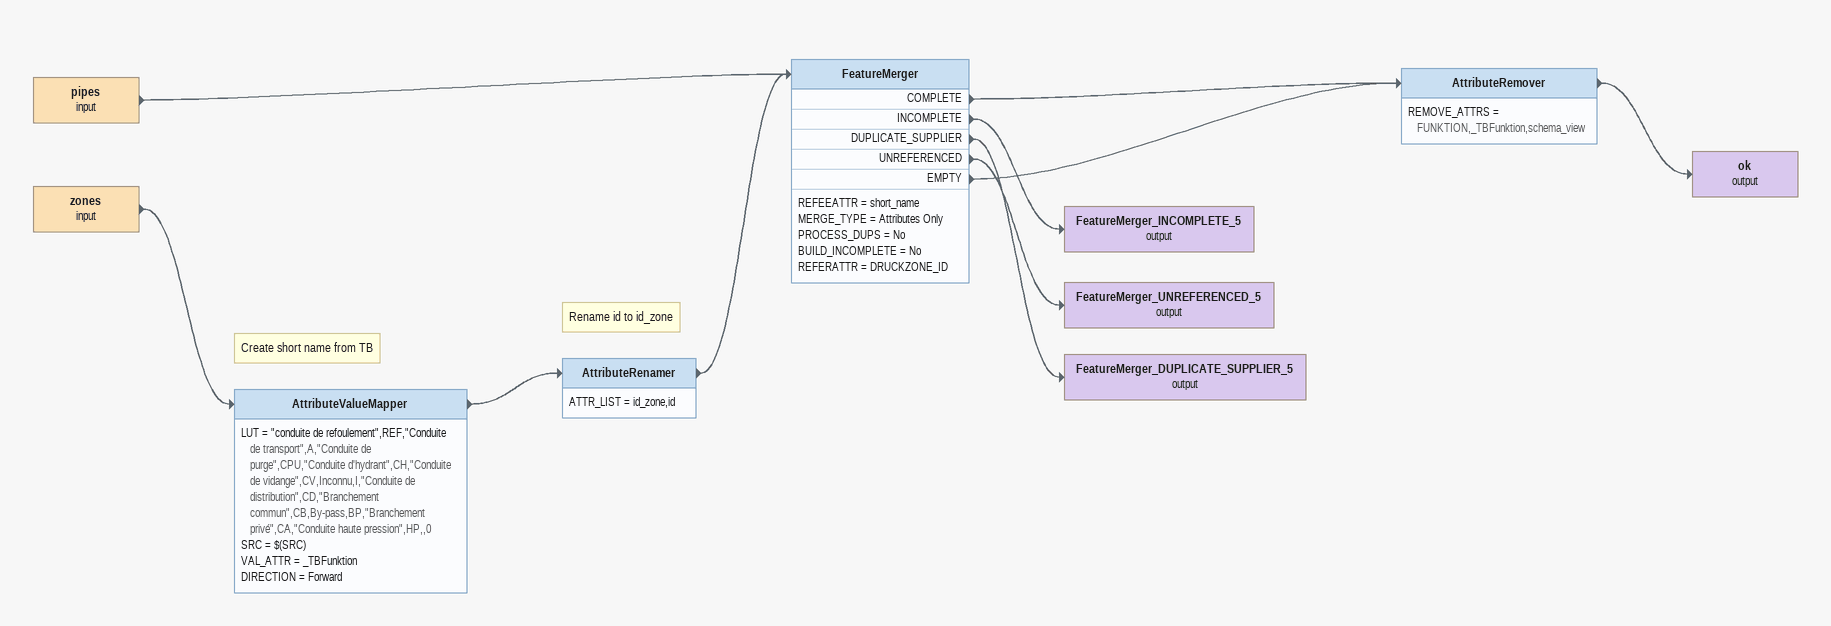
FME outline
zones (input)
    -> AttributeValueMapper
Note: Create short name from TB
AttributeValueMapper
    LUT = "conduite de refoulement",REF,"Conduite de transport",A,"Conduite de purge",CPU,"Conduite d'hydrant",CH,"Conduite de vidange",CV,Inconnu,I,"Conduite de distribution",CD,"Branchement commun",CB,By-pass,BP,"Branchement privé",CA,"Conduite haute pression",HP,,0
    SRC = $(SRC)
    VAL_ATTR = _TBFunktion
    DIRECTION = Forward
    -> AttributeRenamer
Note: Rename id to id_zone
AttributeRenamer
    ATTR_LIST = id_zone,id
    -> FeatureMerger
pipes (input)
    -> FeatureMerger
FeatureMerger
    REFEEATTR = short_name
    MERGE_TYPE = Attributes Only
    PROCESS_DUPS = No
    BUILD_INCOMPLETE = No
    REFERATTR = DRUCKZONE_ID
    COMPLETE -> AttributeRemover
    INCOMPLETE -> FeatureMerger_INCOMPLETE_5 (output)
    DUPLICATE_SUPPLIER -> FeatureMerger_DUPLICATE_SUPPLIER_5 (output)
    UNREFERENCED -> FeatureMerger_UNREFERENCED_5 (output)
    EMPTY -> AttributeRemover
AttributeRemover
    REMOVE_ATTRS = FUNKTION,_TBFunktion,schema_view
    -> ok (output)
ok (output)
FeatureMerger_INCOMPLETE_5 (output)
FeatureMerger_UNREFERENCED_5 (output)
FeatureMerger_DUPLICATE_SUPPLIER_5 (output)
